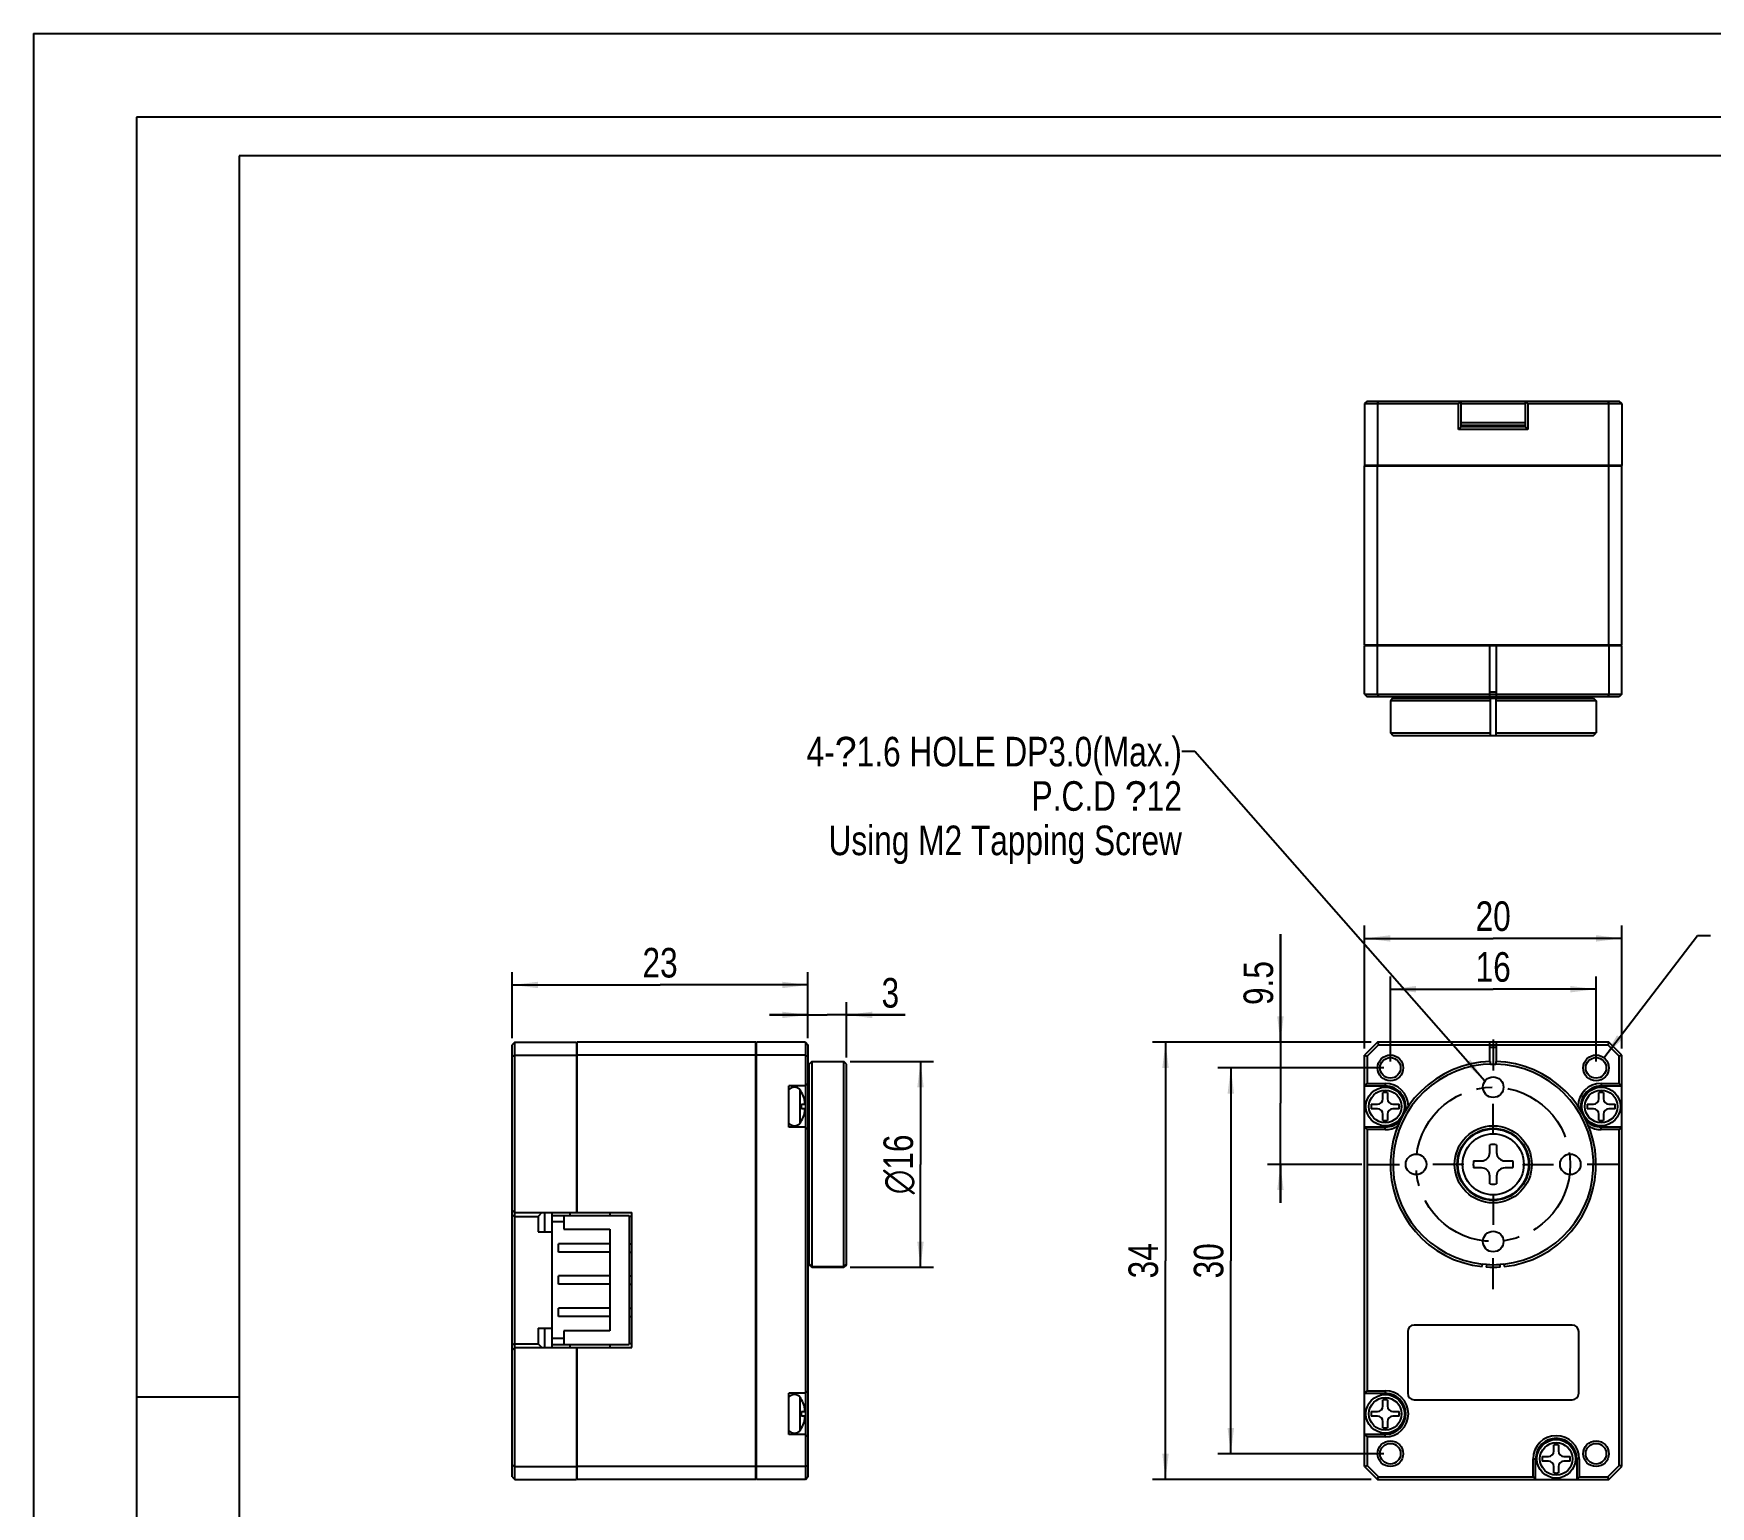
# Model space of a CAD drawing. Header units: millimetres. Extents: x 0 to 297, y 0 to 210.
# Drawn here: x 0 to 130.5, y 95.5 to 210 of the extents above; entities that cross this region are included whole.
import ezdxf

# ---------------------------------------------------------------- set-up
doc = ezdxf.new("R2010")
doc.units = ezdxf.units.MM
doc.header["$LTSCALE"] = 16.335
doc.linetypes.add('CENTER', pattern=[0.6, 0.375, -0.075, 0.075, -0.075])
doc.layers.get('0').update_dxf_attribs({"linetype": 'CONTINUOUS'})
for name, color, linetype in [('02___PRT_ALL_AXES', 7, 'CONTINUOUS'), ('3_ALL_AXES', 7, 'CONTINUOUS'), ('7_ALL_FEATURES', 7, 'CONTINUOUS')]:
    doc.layers.add(name, color=color, linetype=linetype)
doc.styles.get("Standard").update_dxf_attribs({"font": 'txt', "width": 0.8})
doc.styles.add('TEXTSTYLE_1', font='gdt', dxfattribs={"width": 0.8})
doc.dimstyles.new('DIMSTYLE_1', dxfattribs={"dimtxt": 2.3, "dimasz": 2, "dimexe": 1, "dimexo": 0.5, "dimgap": 0.575, "dimtad": 1, "dimdsep": 46, "dimtxsty": 'Standard', "dimblk": '_FILLED', "dimblk1": '_FILLED', "dimblk2": '_FILLED', "dimcen": 0.09, "dimazin": 2, "dimtp": 0.01, "dimtm": 0.01, "dimtfac": 1, "dimtofl": 0, "dimtmove": 0, "dimatfit": 3, "dimldrblk": '_FILLED', "dimfxl": 0, "dimtolj": 1, "dimarcsym": 0})
doc.dimstyles.get("Standard").update_dxf_attribs({"dimtxt": 2.3, "dimasz": 2, "dimexe": 1, "dimexo": 0.5, "dimtad": 1, "dimdsep": 46, "dimtxsty": 'Standard', "dimblk": '_FILLED', "dimblk1": '_FILLED', "dimblk2": '_FILLED', "dimcen": 0.09, "dimazin": 2, "dimtol": 1, "dimtp": 0.01, "dimtm": 0.01, "dimtfac": 1, "dimtofl": 0, "dimtmove": 0, "dimatfit": 3, "dimldrblk": '_FILLED', "dimfxl": 0, "dimtolj": 1, "dimarcsym": 0})

# ---------------------------------------------------------------- blocks, each defined once
blk = doc.blocks.new('_FILLED')
at = {"color": 0, "linetype": 'ByBlock'}
blk.add_solid([(0, 0), (-1, 0.125), (-1, -0.125)], dxfattribs=at)
blk = doc.blocks.new('*D1')
at = {"color": 2, "linetype": 'Continuous'}
for p, q in [((103.55, 131.07), (103.55, 140.64)), ((103.55, 139.64), (113.55, 139.64)), ((123.55, 139.64), (113.55, 139.64)), ((123.55, 131.07), (123.55, 140.64))]:
    blk.add_line(p, q, dxfattribs=at)
at = {"color": 2, "linetype": 'Continuous', "xscale": 2, "yscale": 2, "zscale": 2, "rotation": 180}
blk.add_blockref('_FILLED', (103.55, 139.64), dxfattribs=at)
at = {"color": 2, "linetype": 'Continuous', "xscale": 2, "yscale": 2, "zscale": 2}
blk.add_blockref('_FILLED', (123.55, 139.64), dxfattribs=at)
at = {"color": 2, "linetype": 'Continuous', "insert": (113.55, 142.52), "char_height": 2.3, "width": 3.68, "attachment_point": 2, "line_spacing_factor": 0.9}
blk.add_mtext('20', dxfattribs=at)
blk = doc.blocks.new('*D2')
at = {"color": 2, "linetype": 'Continuous'}
for p, q in [((104.05, 131.57), (87.06, 131.57)), ((88.06, 131.57), (88.06, 114.57)), ((88.06, 97.57), (88.06, 114.57)), ((104.05, 97.57), (87.06, 97.57))]:
    blk.add_line(p, q, dxfattribs=at)
at = {"color": 2, "linetype": 'Continuous', "xscale": 2, "yscale": 2, "zscale": 2}
for p, rotation in [((88.06, 131.57), 90), ((88.06, 97.57), 270)]:
    blk.add_blockref('_FILLED', p, dxfattribs=dict(at, rotation=rotation))
at = {"color": 2, "linetype": 'Continuous', "insert": (85.18, 114.57), "char_height": 2.3, "width": 3.68, "attachment_point": 2, "rotation": 90, "line_spacing_factor": 0.9}
blk.add_mtext('34', dxfattribs=at)
blk = doc.blocks.new('*D3')
at = {"color": 2, "linetype": 'Continuous'}
for p, q in [((105.55, 130.07), (105.55, 136.69)), ((105.55, 135.69), (113.55, 135.69)), ((121.55, 135.69), (113.55, 135.69)), ((121.55, 130.07), (121.55, 136.69))]:
    blk.add_line(p, q, dxfattribs=at)
at = {"color": 2, "linetype": 'Continuous', "xscale": 2, "yscale": 2, "zscale": 2, "rotation": 180}
blk.add_blockref('_FILLED', (105.55, 135.69), dxfattribs=at)
at = {"color": 2, "linetype": 'Continuous', "xscale": 2, "yscale": 2, "zscale": 2}
blk.add_blockref('_FILLED', (121.55, 135.69), dxfattribs=at)
at = {"color": 2, "linetype": 'Continuous', "insert": (113.55, 138.57), "char_height": 2.3, "width": 3.68, "attachment_point": 2, "line_spacing_factor": 0.9}
blk.add_mtext('16', dxfattribs=at)
blk = doc.blocks.new('*D4')
at = {"color": 2, "linetype": 'Continuous'}
for p, q in [((105.05, 129.57), (92.14, 129.57)), ((93.14, 129.57), (93.14, 114.57)), ((93.14, 99.57), (93.14, 114.57)), ((105.05, 99.57), (92.14, 99.57))]:
    blk.add_line(p, q, dxfattribs=at)
at = {"color": 2, "linetype": 'Continuous', "xscale": 2, "yscale": 2, "zscale": 2}
for p, rotation in [((93.14, 129.57), 90), ((93.14, 99.57), 270)]:
    blk.add_blockref('_FILLED', p, dxfattribs=dict(at, rotation=rotation))
at = {"color": 2, "linetype": 'Continuous', "insert": (90.26, 114.57), "char_height": 2.3, "width": 3.68, "attachment_point": 2, "rotation": 90, "line_spacing_factor": 0.9}
blk.add_mtext('30', dxfattribs=at)
blk = doc.blocks.new('*D11')
at = {"color": 2, "linetype": 'Continuous'}
for p, q in [((37.24, 131.87), (37.24, 137.02)), ((60.24, 131.87), (60.24, 137.02)), ((37.24, 136.02), (48.74, 136.02)), ((60.24, 136.02), (48.74, 136.02))]:
    blk.add_line(p, q, dxfattribs=at)
at = {"color": 2, "linetype": 'Continuous', "xscale": 2, "yscale": 2, "zscale": 2, "rotation": 180}
blk.add_blockref('_FILLED', (37.24, 136.02), dxfattribs=at)
at = {"color": 2, "linetype": 'Continuous', "xscale": 2, "yscale": 2, "zscale": 2}
blk.add_blockref('_FILLED', (60.24, 136.02), dxfattribs=at)
at = {"color": 2, "linetype": 'Continuous', "insert": (48.74, 138.9), "char_height": 2.3, "width": 3.68, "attachment_point": 2, "line_spacing_factor": 0.9}
blk.add_mtext('23', dxfattribs=at)
blk = doc.blocks.new('*D12')
at = {"color": 2, "linetype": 'Continuous'}
for p, q in [((60.24, 131.87), (60.24, 134.69)), ((63.24, 130.37), (63.24, 134.69)), ((60.24, 133.69), (57.24, 133.69)), ((57.24, 133.69), (61.74, 133.69)), ((67.81, 133.69), (61.74, 133.69)), ((63.24, 133.69), (67.81, 133.69))]:
    blk.add_line(p, q, dxfattribs=at)
at = {"color": 2, "linetype": 'Continuous', "xscale": 2, "yscale": 2, "zscale": 2}
blk.add_blockref('_FILLED', (60.24, 133.69), dxfattribs=at)
at = {"color": 2, "linetype": 'Continuous', "xscale": 2, "yscale": 2, "zscale": 2, "rotation": 180}
blk.add_blockref('_FILLED', (63.24, 133.69), dxfattribs=at)
at = {"color": 2, "linetype": 'Continuous', "insert": (65.97, 136.56), "char_height": 2.3, "width": 1.84, "attachment_point": 1, "line_spacing_factor": 0.9}
blk.add_mtext('3', dxfattribs=at)
blk = doc.blocks.new('*D13')
at = {"color": 2, "linetype": 'Continuous'}
for p, q in [((97, 131.57), (97, 139.98)), ((97, 139.98), (97, 126.82)), ((104.05, 131.57), (96, 131.57)), ((97, 119.07), (97, 126.82)), ((103.34, 122.07), (96, 122.07)), ((97, 122.07), (97, 119.07))]:
    blk.add_line(p, q, dxfattribs=at)
at = {"color": 2, "linetype": 'Continuous', "xscale": 2, "yscale": 2, "zscale": 2}
for p, rotation in [((97, 131.57), 270), ((97, 122.07), 90)]:
    blk.add_blockref('_FILLED', p, dxfattribs=dict(at, rotation=rotation))
at = {"color": 2, "linetype": 'Continuous', "insert": (94.13, 134.46), "char_height": 2.3, "width": 5.52, "attachment_point": 1, "rotation": 90, "line_spacing_factor": 0.9}
blk.add_mtext('9.5', dxfattribs=at)
blk = doc.blocks.new('*D14')
at = {"color": 2, "linetype": 'Continuous'}
for p, q in [((63.54, 130.07), (70, 130.07)), ((69, 130.07), (69, 122.07)), ((69, 114.07), (69, 122.07)), ((63.54, 114.07), (70, 114.07))]:
    blk.add_line(p, q, dxfattribs=at)
at = {"color": 2, "linetype": 'Continuous', "xscale": 2, "yscale": 2, "zscale": 2}
for p, rotation in [((69, 130.07), 90), ((69, 114.07), 270)]:
    blk.add_blockref('_FILLED', p, dxfattribs=dict(at, rotation=rotation))
at = {"color": 2, "linetype": 'Continuous', "insert": (66.12, 122.07), "char_height": 2.3, "width": 6.7467, "attachment_point": 2, "rotation": 90, "line_spacing_factor": 0.9, "style": 'TEXTSTYLE_1'}
blk.add_mtext('{\\fgdt;n}\\ftxt;16', dxfattribs=at)

msp = doc.modelspace()

# ---------------------------------------------------------------- linework, layer by layer
at = {"color": 7, "linetype": 'Continuous'}
for p, q in [((0, 210), (0, 0)), ((0, 210), (297, 210)), ((8, 203.5), (8, 4.5)), ((293, 203.5), (8, 203.5)), ((103.652, 176.374), (103.652, 176.424)), ((123.452, 176.424), (123.452, 176.374)), ((40.344, 108.07), (40.344, 118.07)), ((46.344, 118.07), (40.344, 118.07)), ((40.344, 117.62), (41.244, 117.62)), ((41.244, 118.07), (41.244, 117.02)), ((46.344, 118.07), (46.344, 108.07)), ((41.244, 117.02), (44.844, 117.02)), ((44.844, 117.02), (44.844, 109.12)), ((40.844, 115.25), (40.844, 115.89)), ((44.844, 115.89), (40.844, 115.89)), ((44.844, 115.25), (40.844, 115.25)), ((46.344, 115.89), (46.544, 115.89)), ((46.344, 115.25), (46.544, 115.25)), ((40.844, 112.75), (40.844, 113.39)), ((44.844, 113.39), (40.844, 113.39)), ((44.844, 112.75), (40.844, 112.75)), ((46.344, 113.39), (46.544, 113.39)), ((46.344, 112.75), (46.544, 112.75)), ((40.844, 110.25), (40.844, 110.89)), ((44.844, 110.89), (40.844, 110.89)), ((46.344, 110.89), (46.544, 110.89)), ((44.844, 110.25), (40.844, 110.25)), ((46.344, 110.25), (46.544, 110.25)), ((41.244, 108.52), (40.344, 108.52)), ((41.244, 109.12), (41.244, 108.07)), ((44.844, 109.12), (41.244, 109.12)), ((40.344, 108.07), (46.344, 108.07)), ((8, 104), (16, 104))]:
    msp.add_line(p, q, dxfattribs=at)
at = {"color": 1, "linetype": 'Continuous'}
for p, q in [((16, 200.5), (16, 7.5)), ((290, 200.5), (16, 200.5))]:
    msp.add_line(p, q, dxfattribs=at)
at = {"layer": '02___PRT_ALL_AXES', "color": 7, "linetype": 'Continuous'}
for p, q in [((105.552, 158.124), (105.552, 155.624)), ((121.552, 158.124), (121.552, 155.624)), ((60.544, 114.07), (63.044, 114.07))]:
    msp.add_line(p, q, dxfattribs=at)
at = {"layer": '02___PRT_ALL_AXES', "color": 7, "linetype": 'CENTER'}
for p, q in [((113.552, 131.782), (113.552, 129.37)), ((113.552, 124.357), (113.552, 126.77)), ((103.84, 122.07), (106.252, 122.07)), ((111.265, 122.07), (108.852, 122.07)), ((115.84, 122.07), (118.252, 122.07)), ((123.265, 122.07), (120.852, 122.07)), ((113.552, 119.782), (113.552, 117.37)), ((113.552, 112.357), (113.552, 114.77))]:
    msp.add_line(p, q, dxfattribs=at)
at = {"layer": '02___PRT_ALL_AXES', "color": 7, "linetype": 'Continuous'}
for centre in [(105.552, 129.57), (121.552, 129.57), (113.552, 128.07), (107.552, 122.07), (119.552, 122.07), (113.552, 116.07), (105.552, 99.57), (121.552, 99.57)]:
    msp.add_circle(centre, 0.8, dxfattribs=at)
at = {"layer": '02___PRT_ALL_AXES', "color": 7, "linetype": 'CENTER'}
msp.add_circle((113.552, 122.07), 6, dxfattribs=at)
at = {"layer": '3_ALL_AXES', "color": 9, "linetype": 'Continuous'}
for p, q in [((59.642, 125.303), (59.642, 127.837)), ((59.642, 101.403), (59.642, 103.937))]:
    msp.add_line(p, q, dxfattribs=at)
at = {"layer": '3_ALL_AXES', "color": 7, "linetype": 'Continuous'}
for centre, radius in [((105.152, 126.57), 1.5), ((121.952, 126.57), 1.5), ((113.552, 122.07), 2.75), ((105.152, 102.67), 1.5), ((118.452, 99.17), 1.5)]:
    msp.add_circle(centre, radius, dxfattribs=at)
at = {"layer": '3_ALL_AXES', "color": 9, "linetype": 'Continuous'}
for centre, radius in [((105.152, 126.57), 1.267), ((121.952, 126.57), 1.267), ((113.552, 122.07), 2.378), ((105.152, 102.67), 1.267), ((118.452, 99.17), 1.267)]:
    msp.add_circle(centre, radius, dxfattribs=at)
at = {"layer": '3_ALL_AXES', "color": 7, "linetype": 'Continuous'}
for centre, radius, start, end in [((59.193, 127.52), 0.55, 35.16045, 144.83955), ((57.844, 126.57), 2.2, 30, 35.16045), ((59.193, 125.619), 0.55, 215.16045, 324.83955), ((57.844, 126.57), 2.2, 324.83955, 330), ((59.193, 103.62), 0.55, 35.16045, 144.83955), ((57.844, 102.67), 2.2, 30, 35.16045), ((59.193, 101.719), 0.55, 215.16045, 324.83955), ((57.844, 102.67), 2.2, 324.83955, 330)]:
    msp.add_arc(centre, radius, start, end, dxfattribs=at)
at = {"layer": '7_ALL_FEATURES', "color": 7, "linetype": 'Continuous'}
for p, q in [((103.752, 181.424), (103.552, 181.224)), ((103.752, 181.424), (123.352, 181.424)), ((104.552, 181.224), (104.635, 181.424)), ((111.052, 181.224), (110.852, 181.424)), ((111.052, 179.424), (111.052, 181.424)), ((116.052, 181.224), (116.252, 181.424)), ((116.052, 179.424), (116.052, 181.424)), ((122.469, 181.424), (122.552, 181.224)), ((123.552, 181.224), (123.352, 181.424)), ((103.552, 181.224), (103.552, 176.424)), ((103.552, 181.224), (110.852, 181.224)), ((104.552, 181.224), (104.552, 176.424)), ((110.952, 181.324), (110.852, 181.224)), ((110.852, 179.224), (110.852, 181.224)), ((111.052, 181.224), (116.052, 181.224)), ((116.252, 181.224), (116.152, 181.324)), ((116.252, 181.224), (116.252, 179.224)), ((116.252, 181.224), (123.552, 181.224)), ((122.552, 176.424), (122.552, 181.224)), ((123.552, 181.224), (123.552, 176.424)), ((111.052, 179.424), (110.852, 179.224)), ((116.252, 179.224), (110.852, 179.224)), ((116.052, 179.724), (111.052, 179.724)), ((116.052, 179.524), (111.052, 179.524)), ((116.052, 179.424), (111.052, 179.424)), ((116.052, 179.424), (116.252, 179.224)), ((123.552, 176.424), (103.552, 176.424)), ((103.552, 162.474), (103.552, 176.374)), ((103.552, 176.374), (123.552, 176.374)), ((104.002, 176.424), (104.002, 176.374)), ((104.552, 162.474), (104.552, 176.374)), ((104.738, 176.424), (104.738, 176.374)), ((122.366, 176.424), (122.366, 176.374)), ((122.552, 162.474), (122.552, 176.374)), ((123.102, 176.424), (123.102, 176.374)), ((123.552, 162.474), (123.552, 176.374)), ((103.552, 162.474), (123.552, 162.474)), ((103.552, 158.624), (103.552, 162.424)), ((103.552, 162.424), (123.552, 162.424)), ((104.002, 162.424), (104.002, 162.474)), ((104.552, 158.624), (104.552, 162.424)), ((104.738, 162.424), (104.738, 162.474)), ((113.302, 158.424), (113.302, 162.424)), ((113.802, 158.424), (113.802, 162.424)), ((122.366, 162.424), (122.366, 162.474)), ((122.552, 162.424), (122.552, 158.624)), ((123.102, 162.424), (123.102, 162.474)), ((123.552, 158.624), (123.552, 162.424)), ((103.552, 158.624), (103.752, 158.424)), ((103.552, 158.624), (123.552, 158.624)), ((123.352, 158.424), (103.752, 158.424)), ((104.552, 158.624), (104.635, 158.424)), ((105.752, 158.324), (105.552, 158.124)), ((113.352, 158.124), (105.552, 158.124)), ((105.752, 158.324), (121.352, 158.324)), ((113.302, 158.824), (113.802, 158.824)), ((113.352, 155.426), (113.352, 158.321)), ((113.752, 158.321), (113.752, 155.426)), ((121.552, 158.124), (113.752, 158.124)), ((121.352, 158.324), (121.552, 158.124)), ((122.552, 158.624), (122.469, 158.424)), ((123.552, 158.624), (123.352, 158.424)), ((105.752, 155.424), (105.552, 155.624)), ((105.552, 155.624), (113.352, 155.624)), ((105.752, 155.424), (121.352, 155.424)), ((113.752, 155.624), (121.552, 155.624)), ((121.352, 155.424), (121.552, 155.624)), ((37.444, 131.57), (37.244, 131.37)), ((37.244, 97.77), (37.244, 131.37)), ((37.244, 130.487), (37.444, 130.57)), ((37.444, 97.57), (37.444, 131.57)), ((37.444, 131.57), (42.244, 131.57)), ((37.444, 130.57), (42.244, 130.57)), ((42.244, 131.57), (42.244, 118.32)), ((42.244, 131.12), (42.294, 131.12)), ((42.294, 118.32), (42.294, 131.57)), ((56.194, 131.57), (42.294, 131.57)), ((56.194, 130.57), (42.294, 130.57)), ((56.194, 97.57), (56.194, 131.57)), ((56.244, 131.12), (56.194, 131.12)), ((56.244, 97.57), (56.244, 131.57)), ((60.044, 131.57), (56.244, 131.57)), ((60.044, 130.57), (56.244, 130.57)), ((60.044, 131.57), (60.044, 97.57)), ((60.044, 131.57), (60.244, 131.37)), ((60.044, 130.57), (60.244, 130.487)), ((60.244, 131.37), (60.244, 97.77)), ((104.552, 131.57), (103.552, 130.57)), ((103.552, 98.57), (103.552, 130.57)), ((103.552, 130.57), (103.752, 130.487)), ((104.635, 131.37), (103.752, 130.487)), ((103.752, 130.487), (103.752, 128.37)), ((104.552, 131.57), (104.635, 131.37)), ((122.552, 131.57), (104.552, 131.57)), ((104.635, 131.37), (122.469, 131.37)), ((113.302, 130.064), (113.302, 131.57)), ((113.302, 131.17), (113.802, 131.17)), ((113.802, 130.064), (113.802, 131.57)), ((122.552, 131.57), (122.469, 131.37)), ((123.352, 130.487), (122.469, 131.37)), ((123.552, 130.57), (122.552, 131.57)), ((123.552, 130.57), (123.352, 130.487)), ((123.352, 128.37), (123.352, 130.487)), ((123.552, 98.57), (123.552, 130.57)), ((42.244, 130.383), (42.294, 130.383)), ((56.244, 130.383), (56.194, 130.383)), ((60.344, 114.27), (60.344, 129.87)), ((60.344, 129.87), (60.346, 129.87)), ((60.544, 130.067), (60.346, 129.87)), ((60.544, 130.067), (60.544, 114.115)), ((60.544, 130.067), (63.044, 130.067)), ((63.044, 114.115), (63.044, 130.067)), ((63.241, 129.87), (63.044, 130.067)), ((63.241, 129.87), (63.244, 129.87)), ((63.244, 114.27), (63.244, 129.87)), ((113.352, 129.87), (113.352, 130.067)), ((113.352, 129.87), (113.552, 129.87)), ((113.552, 129.87), (113.75, 129.869)), ((113.752, 130.067), (113.752, 129.87)), ((58.744, 124.97), (58.744, 128.17)), ((60.044, 128.17), (58.744, 128.17)), ((60.044, 128.17), (60.244, 128.37)), ((103.552, 128.17), (103.752, 128.37)), ((103.552, 128.17), (105.152, 128.17)), ((103.752, 128.37), (105.152, 128.37)), ((121.952, 128.37), (123.352, 128.37)), ((121.952, 128.17), (123.552, 128.17)), ((123.552, 128.17), (123.352, 128.37)), ((59.749, 127.67), (59.749, 127.656)), ((59.749, 126.394), (59.749, 126.746)), ((59.749, 126.746), (59.953, 126.746)), ((104.066, 126.746), (104.551, 126.746)), ((104.976, 127.171), (104.976, 127.656)), ((105.328, 127.656), (105.328, 127.171)), ((105.753, 126.746), (106.238, 126.746)), ((120.866, 126.746), (121.351, 126.746)), ((121.776, 127.171), (121.776, 127.656)), ((122.128, 127.656), (122.128, 127.171)), ((122.553, 126.746), (123.038, 126.746)), ((59.953, 126.394), (59.749, 126.394)), ((59.749, 125.47), (59.749, 125.484)), ((104.551, 126.394), (104.066, 126.394)), ((104.976, 125.484), (104.976, 125.969)), ((105.328, 125.969), (105.328, 125.484)), ((106.238, 126.394), (105.753, 126.394)), ((121.351, 126.394), (120.866, 126.394)), ((121.776, 125.484), (121.776, 125.969)), ((122.128, 125.969), (122.128, 125.484)), ((123.038, 126.394), (122.553, 126.394)), ((60.044, 124.97), (58.744, 124.97)), ((60.044, 124.97), (60.244, 124.77)), ((103.552, 124.97), (103.752, 124.77)), ((105.152, 124.97), (103.552, 124.97)), ((103.752, 124.77), (103.752, 104.47)), ((105.152, 124.77), (103.752, 124.77)), ((123.552, 124.97), (121.952, 124.97)), ((123.352, 124.77), (121.952, 124.77)), ((123.552, 124.97), (123.352, 124.77)), ((123.352, 98.653), (123.352, 124.77)), ((113.283, 122.989), (113.283, 123.596)), ((113.821, 123.596), (113.821, 122.989)), ((112.026, 122.339), (112.633, 122.339)), ((112.633, 121.8), (112.026, 121.8)), ((114.471, 122.339), (115.078, 122.339)), ((115.078, 121.8), (114.471, 121.8)), ((113.283, 120.543), (113.283, 121.15)), ((113.821, 121.15), (113.821, 120.543)), ((37.444, 118.32), (37.244, 118.52)), ((37.444, 118.02), (37.244, 118.103)), ((37.444, 118.32), (46.544, 118.32)), ((37.444, 118.02), (39.244, 118.02)), ((39.544, 118.32), (39.244, 118.02)), ((39.244, 118.02), (39.244, 116.82)), ((39.744, 118.32), (39.744, 116.82)), ((40.344, 118.07), (40.344, 118.32)), ((41.744, 118.07), (41.744, 118.32)), ((44.844, 118.32), (44.844, 118.07)), ((46.544, 118.02), (46.344, 118.02)), ((46.544, 107.82), (46.544, 118.32)), ((39.244, 116.82), (40.344, 116.82)), ((60.371, 114.286), (60.344, 114.286)), ((60.344, 114.27), (60.544, 114.07)), ((60.345, 114.312), (60.357, 114.3)), ((60.51, 114.122), (60.345, 114.286)), ((60.357, 114.3), (60.544, 114.115)), ((60.544, 114.088), (60.51, 114.122)), ((60.544, 114.115), (63.044, 114.115)), ((60.544, 114.088), (63.044, 114.088)), ((60.544, 114.07), (60.544, 114.088)), ((63.044, 114.115), (63.23, 114.3)), ((63.244, 114.27), (63.044, 114.07)), ((63.077, 114.122), (63.044, 114.088)), ((63.044, 114.088), (63.044, 114.07)), ((63.242, 114.286), (63.077, 114.122)), ((63.244, 114.286), (63.216, 114.286)), ((63.23, 114.3), (63.242, 114.312)), ((112.705, 114.115), (112.723, 114.312)), ((113.022, 114.287), (112.725, 114.313)), ((113.022, 114.286), (113.004, 114.088)), ((114.379, 114.313), (114.082, 114.287)), ((114.1, 114.088), (114.082, 114.286)), ((114.381, 114.312), (114.399, 114.115)), ((39.244, 109.32), (39.244, 108.12)), ((39.244, 109.32), (40.344, 109.32)), ((39.744, 109.32), (39.744, 107.82)), ((106.902, 109.07), (106.902, 104.27)), ((119.702, 109.57), (107.402, 109.57)), ((120.202, 104.27), (120.202, 109.07)), ((37.444, 108.12), (37.244, 108.037)), ((37.244, 107.62), (37.444, 107.82)), ((37.444, 108.12), (39.244, 108.12)), ((37.444, 107.82), (46.544, 107.82)), ((39.244, 108.12), (39.544, 107.82)), ((40.344, 107.82), (40.344, 108.07)), ((41.744, 107.82), (41.744, 108.07)), ((42.244, 107.82), (42.244, 97.57)), ((42.294, 97.57), (42.294, 107.82)), ((44.844, 108.07), (44.844, 107.82)), ((46.544, 108.12), (46.344, 108.12)), ((60.044, 104.27), (60.244, 104.47)), ((103.552, 104.27), (103.752, 104.47)), ((103.752, 104.47), (105.152, 104.47)), ((60.044, 104.27), (58.744, 104.27)), ((58.744, 101.07), (58.744, 104.27)), ((59.749, 103.77), (59.749, 103.756)), ((103.552, 104.27), (105.152, 104.27)), ((104.976, 103.271), (104.976, 103.756)), ((105.328, 103.756), (105.328, 103.271)), ((107.402, 103.77), (119.702, 103.77)), ((59.749, 102.846), (59.953, 102.846)), ((59.749, 102.494), (59.749, 102.846)), ((59.953, 102.494), (59.749, 102.494)), ((104.066, 102.846), (104.551, 102.846)), ((104.551, 102.494), (104.066, 102.494)), ((104.976, 101.584), (104.976, 102.069)), ((105.328, 102.069), (105.328, 101.584)), ((105.753, 102.846), (106.238, 102.846)), ((106.238, 102.494), (105.753, 102.494)), ((60.044, 101.07), (58.744, 101.07)), ((59.749, 101.57), (59.749, 101.584)), ((60.044, 101.07), (60.244, 100.87)), ((103.552, 101.07), (103.752, 100.87)), ((105.152, 101.07), (103.552, 101.07)), ((105.152, 100.87), (103.752, 100.87)), ((103.752, 100.87), (103.752, 98.653)), ((116.652, 97.77), (116.652, 99.17)), ((116.852, 97.57), (116.852, 99.17)), ((117.366, 99.346), (117.851, 99.346)), ((118.276, 99.771), (118.276, 100.256)), ((118.628, 100.256), (118.628, 99.771)), ((119.053, 99.346), (119.538, 99.346)), ((120.052, 99.17), (120.052, 97.57)), ((120.252, 99.17), (120.252, 97.77)), ((37.444, 98.57), (37.244, 98.653)), ((37.444, 98.57), (42.244, 98.57)), ((42.244, 98.756), (42.294, 98.756)), ((42.244, 98.02), (42.294, 98.02)), ((56.194, 98.57), (42.294, 98.57)), ((56.244, 98.756), (56.194, 98.756)), ((56.244, 98.02), (56.194, 98.02)), ((60.044, 98.57), (56.244, 98.57)), ((60.044, 98.57), (60.244, 98.653)), ((103.552, 98.57), (103.752, 98.653)), ((103.552, 98.57), (104.552, 97.57)), ((103.752, 98.653), (104.635, 97.77)), ((117.851, 98.994), (117.366, 98.994)), ((118.276, 98.084), (118.276, 98.569)), ((118.628, 98.569), (118.628, 98.084)), ((119.538, 98.994), (119.053, 98.994)), ((122.469, 97.77), (123.352, 98.653)), ((122.552, 97.57), (123.552, 98.57)), ((123.552, 98.57), (123.352, 98.653)), ((37.244, 97.77), (37.444, 97.57)), ((37.444, 97.57), (42.244, 97.57)), ((56.194, 97.57), (42.294, 97.57)), ((60.044, 97.57), (56.244, 97.57)), ((60.044, 97.57), (60.244, 97.77)), ((104.552, 97.57), (104.635, 97.77)), ((104.552, 97.57), (122.552, 97.57)), ((104.635, 97.77), (116.652, 97.77)), ((116.852, 97.57), (116.652, 97.77)), ((120.052, 97.57), (120.252, 97.77)), ((120.252, 97.77), (122.469, 97.77)), ((122.552, 97.57), (122.469, 97.77))]:
    msp.add_line(p, q, dxfattribs=at)
at = {"layer": '7_ALL_FEATURES', "color": 9, "linetype": 'Continuous'}
for p, q in [((105.152, 128.37), (105.152, 128.17)), ((121.952, 128.37), (121.952, 128.17)), ((105.152, 124.77), (105.152, 124.97)), ((121.952, 124.77), (121.952, 124.97)), ((105.152, 104.47), (105.152, 104.27)), ((105.152, 100.87), (105.152, 101.07)), ((116.652, 99.17), (116.852, 99.17)), ((120.252, 99.17), (120.052, 99.17))]:
    msp.add_line(p, q, dxfattribs=at)
at = {"layer": '7_ALL_FEATURES', "color": 7, "linetype": 'Continuous'}
for centre, radius in [((105.552, 129.57), 1), ((121.552, 129.57), 1), ((113.552, 122.07), 3), ((113.552, 122.07), 2.8), ((105.552, 99.57), 1), ((121.552, 99.57), 1)]:
    msp.add_circle(centre, radius, dxfattribs=at)
for centre, radius, start, end in [((109.236, 158.824), 0.5, 270, 306.82633), ((113.552, 150.518), 7.805, 88.53147, 91.46853), ((117.868, 158.824), 0.5, 233.17367, 270), ((113.552, 163.229), 7.805, 268.53147, 269.99973), ((113.552, 122.07), 8, 91.43254, 263.92564), ((113.552, 122.07), 7.8, 90, 263.91447), ((113.552, 122.07), 7.8, 276.08485, 88.54525), ((113.552, 122.07), 8, 276.07436, 88.56746), ((105.152, 126.57), 1.8, 0.47561, 90), ((105.152, 126.57), 1.6, 346.8995, 90), ((121.952, 126.57), 1.8, 90, 179.52437), ((121.952, 126.57), 1.6, 90, 193.10053), ((57.844, 126.57), 2.193, 15.90715, 29.6792), ((105.152, 126.57), 1.1, 170.79095, 189.20905), ((104.551, 127.171), 0.425, 270, 360), ((105.152, 126.57), 1.1, 80.79095, 99.20905), ((105.753, 127.171), 0.425, 180, 270), ((105.152, 126.57), 1.1, 350.79095, 9.20905), ((121.952, 126.57), 1.1, 170.79095, 189.20905), ((121.351, 127.171), 0.425, 270, 360), ((121.952, 126.57), 1.1, 80.79095, 99.20905), ((122.553, 127.171), 0.425, 180, 270), ((121.952, 126.57), 1.1, 350.79095, 9.20905), ((57.844, 126.57), 2.193, 330.3208, 344.09285), ((59.844, 126.386), 0.5, 323.27885, 360), ((104.551, 125.969), 0.425, 0, 90), ((105.152, 126.57), 1.1, 260.79095, 279.20905), ((105.152, 126.57), 1.6, 270, 316.72391), ((105.753, 125.969), 0.425, 90, 180), ((121.952, 126.57), 1.6, 223.27611, 270), ((121.351, 125.969), 0.425, 0, 90), ((121.952, 126.57), 1.1, 260.79095, 279.20905), ((122.553, 125.969), 0.425, 90, 180), ((105.152, 126.57), 1.8, 270, 303.06164), ((121.952, 126.57), 1.8, 236.93838, 270), ((112.633, 122.989), 0.65, 270, 360), ((113.552, 122.07), 1.55, 79.99684, 100.00316), ((114.471, 122.989), 0.65, 180, 270), ((113.552, 122.07), 1.55, 169.99684, 190.00316), ((112.633, 121.15), 0.65, 0, 90), ((114.471, 121.15), 0.65, 90, 180), ((113.552, 122.07), 1.55, 349.99684, 10.00316), ((113.552, 122.07), 1.55, 259.99684, 280.00316), ((59.844, 117.754), 0.5, 0, 36.72115), ((113.552, 122.07), 8, 266.07436, 273.92564), ((113.552, 122.07), 7.8, 266.10176, 273.89819), ((107.402, 109.07), 0.5, 90, 180), ((119.702, 109.07), 0.5, 0, 90), ((105.152, 102.67), 1.8, 270, 90), ((57.844, 102.67), 2.193, 15.90715, 29.6792), ((104.551, 103.271), 0.425, 270, 360), ((105.152, 102.67), 1.1, 80.79095, 99.20905), ((105.152, 102.67), 1.6, 270, 90), ((105.753, 103.271), 0.425, 180, 270), ((107.402, 104.27), 0.5, 180, 270), ((119.702, 104.27), 0.5, 270, 360), ((57.844, 102.67), 2.193, 330.3208, 344.09285), ((105.152, 102.67), 1.1, 170.79095, 189.20905), ((104.551, 102.069), 0.425, 0, 90), ((105.753, 102.069), 0.425, 90, 180), ((105.152, 102.67), 1.1, 350.79095, 9.20905), ((105.152, 102.67), 1.1, 260.79095, 279.20905), ((118.452, 99.17), 1.8, 0, 180), ((118.452, 99.17), 1.6, 0, 180), ((118.452, 99.17), 1.1, 170.79095, 189.20905), ((117.851, 99.771), 0.425, 270, 360), ((118.452, 99.17), 1.1, 80.79095, 99.20905), ((119.053, 99.771), 0.425, 180, 270), ((118.452, 99.17), 1.1, 350.79095, 9.20905), ((117.851, 98.569), 0.425, 0, 90), ((118.452, 99.17), 1.1, 260.79095, 279.20905), ((119.053, 98.569), 0.425, 90, 180)]:
    msp.add_arc(centre, radius, start, end, dxfattribs=at)
for points, knots in [([(59.953, 126.746), (59.956, 126.746), (59.964, 126.747), (59.974, 126.753), (59.983, 126.764), (59.993, 126.785), (60.001, 126.821), (60.003, 126.874), (59.999, 126.939), (59.99, 127.012), (59.974, 127.09), (59.96, 127.144), (59.953, 127.171)], [0, 0, 0, 0, 0.0248595, 0.0503338, 0.0793524, 0.1139767, 0.2037995, 0.322648, 0.4677543, 0.6336142, 0.81341, 1, 1, 1, 1]), ([(59.953, 125.969), (59.96, 125.996), (59.974, 126.049), (59.99, 126.127), (59.999, 126.201), (60.003, 126.265), (60.001, 126.318), (59.993, 126.355), (59.983, 126.375), (59.974, 126.386), (59.964, 126.392), (59.956, 126.394), (59.953, 126.394)], [0, 0, 0, 0, 0.1865948, 0.3663963, 0.5322633, 0.6773722, 0.7962062, 0.8860246, 0.9206481, 0.9496668, 0.9751401, 1, 1, 1, 1]), ([(59.953, 102.846), (59.956, 102.846), (59.964, 102.847), (59.974, 102.853), (59.983, 102.864), (59.993, 102.885), (60.001, 102.921), (60.003, 102.974), (59.999, 103.039), (59.99, 103.112), (59.974, 103.19), (59.96, 103.244), (59.953, 103.271)], [0, 0, 0, 0, 0.0248595, 0.0503338, 0.0793524, 0.1139767, 0.2037995, 0.322648, 0.4677543, 0.6336142, 0.81341, 1, 1, 1, 1]), ([(59.953, 102.069), (59.96, 102.096), (59.974, 102.149), (59.99, 102.227), (59.999, 102.301), (60.003, 102.365), (60.001, 102.418), (59.993, 102.455), (59.983, 102.475), (59.974, 102.486), (59.964, 102.492), (59.956, 102.494), (59.953, 102.494)], [0, 0, 0, 0, 0.1865948, 0.3663963, 0.5322633, 0.6773722, 0.7962062, 0.8860246, 0.9206481, 0.9496668, 0.9751401, 1, 1, 1, 1])]:
    msp.add_open_spline(points, degree=3, knots=knots, dxfattribs=at)

# ---------------------------------------------------------------- texts
at = {"color": 2, "linetype": 'Continuous', "insert": (89.333, 155.314), "char_height": 2.3, "width": 43.19282, "attachment_point": 3, "line_spacing_factor": 0.9}
msp.add_mtext('4-\\fSymbol_ASME;{\\W1.0;?}\\ftxt;1.6 HOLE DP3.0(Max.)\\PP.C.D \\fSymbol_ASME;{\\W1.0;?}\\ftxt;12\\PUsing M2 Tapping Screw', dxfattribs=at)

# ---------------------------------------------------------------- dimensions: what is measured, and where the dimension line sits
at = {"color": 2, "linetype": 'Continuous'}
for base, p1, p2, picture, middle in [((123.552, 139.642), (103.552, 130.57), (123.552, 130.57), '*D1', (113.552, 139.642)), ((121.552, 135.693), (105.552, 129.57), (121.552, 129.57), '*D3', (113.782, 135.693))]:
    dim = msp.add_linear_dim(base=base, p1=p1, p2=p2, dimstyle='DIMSTYLE_1', dxfattribs=at)
    dim.commit()
    dim.dimension.update_dxf_attribs({"geometry": picture, "text_midpoint": middle, "dimtype": 160})
for base, p1, p2, angle, picture, middle in [((97.001, 122.07), (104.552, 131.57), (103.84, 122.07), 270, '*D13', (97.001, 137.276)), ((37.244, 136.025), (60.244, 131.37), (37.244, 131.37), 180, '*D11', (48.801, 136.025)), ((60.244, 133.687), (63.244, 129.87), (60.244, 131.37), 180, '*D12', (66.945, 133.687)), ((88.059, 97.57), (104.552, 131.57), (104.552, 97.57), 270, '*D2', (88.059, 114.627)), ((93.137, 99.57), (105.552, 129.57), (105.552, 99.57), 270, '*D4', (93.137, 114.57))]:
    dim = msp.add_linear_dim(base=base, p1=p1, p2=p2, angle=angle, dimstyle='DIMSTYLE_1', dxfattribs=at)
    dim.commit()
    dim.dimension.update_dxf_attribs({"geometry": picture, "text_midpoint": middle, "dimtype": 160})
dim = msp.add_linear_dim(base=(68.999, 114.07), p1=(63.044, 130.067), p2=(63.044, 114.07), angle=270, text='%%c<>', dimstyle='DIMSTYLE_1', dxfattribs=at)
dim.commit()
dim.dimension.update_dxf_attribs({"geometry": '*D14', "text_midpoint": (68.999, 122.068), "dimtype": 160})

# ---------------------------------------------------------------- leaders
at = {"color": 2, "linetype": 'Continuous', "annotation_type": 0, "has_hookline": 1, "hookline_direction": 1, "text_width": 37.455}
for points in [[(112.908, 128.544), (90.333, 154.164), (89.333, 154.164)], [(122.161, 130.363), (129.448, 139.86), (130.448, 139.86)]]:
    msp.add_leader(points, dimstyle='Standard', override={"dimtad": 0}, dxfattribs=at)

doc.saveas('drawing.dxf')
